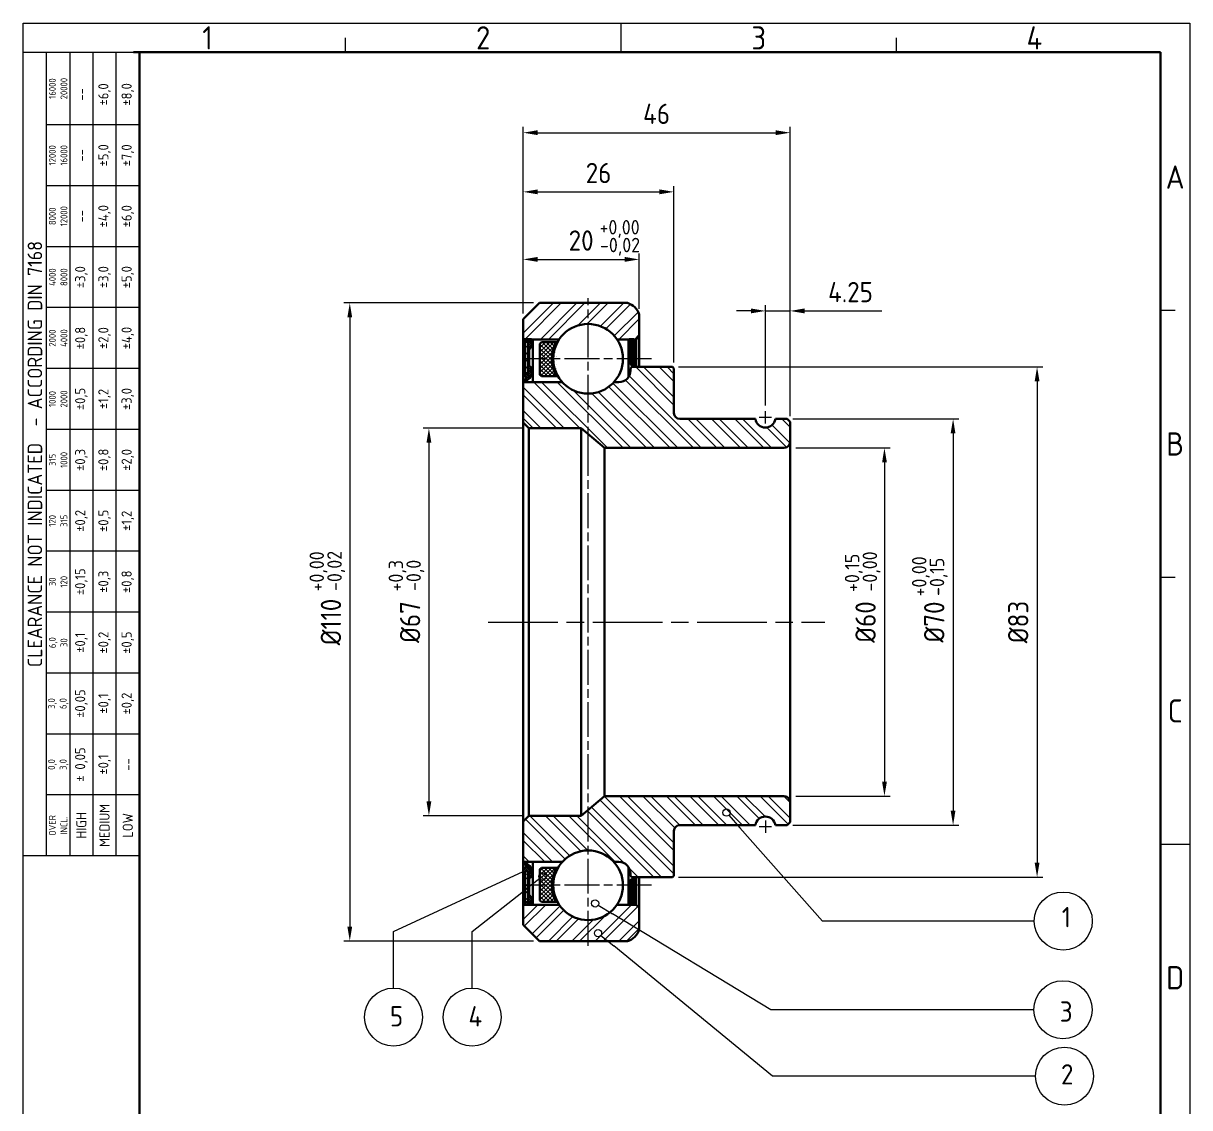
# Model space of a CAD drawing. Extents: x 0 to 201, y 0 to 281.
# Drawn here: x 0 to 201, y 94.1 to 281 of the extents above; entities that cross this region are included whole.
import ezdxf
from ezdxf.enums import TextEntityAlignment as Align

# ---------------------------------------------------------------- set-up
doc = ezdxf.new("R2010")
doc.units = 0
doc.linetypes.add('AM_ISO08W050', pattern=[18, 12, -1.5, 3, -1.5])
doc.linetypes.add('AM_ISO08W050x2', pattern=[9, 6, -0.75, 1.5, -0.75])
doc.layers.get('Defpoints').update_dxf_attribs({"linetype": 'CONTINUOUS'})
for name, color, linetype, lineweight in [('AM_0', 7, 'CONTINUOUS', 50), ('AM_4', 3, 'CONTINUOUS', 25), ('AM_5', 3, 'CONTINUOUS', 25), ('AM_7', 4, 'AM_ISO08W050', 25), ('AM_8', 1, 'CONTINUOUS', 25), ('AM_BOR', 7, 'CONTINUOUS', 50)]:
    doc.layers.add(name, color=color, linetype=linetype, lineweight=lineweight)
doc.styles.add('ACISOTS', font='isocp.shx', dxfattribs={"height": 1})
doc.styles.get("Standard").update_dxf_attribs({"font": 'ISOCP.SHX'})
doc.dimstyles.new('AM_ISO', dxfattribs={"dimtxt": 3.5, "dimasz": 2.5, "dimexe": 1, "dimexo": 1, "dimgap": 1.5, "dimtad": 1, "dimdsep": 46, "dimtxsty": 'Standard', "dimcen": 0, "dimclrd": 256, "dimclre": 256, "dimclrt": 2, "dimadec": 0, "dimazin": 2, "dimtp": 0.1, "dimtm": 0.1, "dimtfac": 0.71, "dimtdec": 3, "dimtmove": 0, "dimatfit": 3, "dimfxl": 1, "dimlwd": -1, "dimlwe": -1, "dimarcsym": 0})
pattern_1 = [(45, (48.425, 101.15631), (-0.11433917, 0.11433917), []), (135, (48.425, 101.15631), (-0.11433917, -0.11433917), [])]
pattern_2 = [(45, (48.425, 101.1563), (-0.3811306, 0.3811306), [])]
pattern_3 = [(45, (13.23053, 25.608), (-0.1785091, 0.1785091), []), (135, (13.23053, 25.608), (-0.1785091, -0.1785091), [])]
pattern_4 = [(45, (13.2305, 25.608), (-0.5950304, 0.5950304), [])]

# ---------------------------------------------------------------- blocks, each defined once
blk = doc.blocks.new('A4 ZTL')
at = {"layer": 'AM_0'}
for p, q in [((196, 276), (19, 276)), ((20, 276), (20, 5)), ((196, 5), (196, 276))]:
    blk.add_line(p, q, dxfattribs=at)
at = {"layer": 'AM_BOR', "color": 135, "lineweight": 25}
for p, q in [((0, 0), (0, 281)), ((0, 281), (201, 281)), ((103, 276), (103, 281)), ((201, 281), (201, 0)), ((55.5, 276), (55.5, 278.5)), ((150.5, 276), (150.5, 278.5)), ((4, 137.5), (4, 276)), ((8, 276), (8, 137.5)), ((12, 276), (12, 137.5)), ((16, 137.5), (16, 276)), ((20, 263.5), (4, 263.5)), ((20, 253), (4, 253)), ((20, 242.5), (4, 242.5)), ((20, 232), (4, 232)), ((198.5, 231.5), (196, 231.5)), ((20, 221.5), (4, 221.5)), ((20, 211), (4, 211)), ((20, 200.5), (4, 200.5)), ((20, 190), (4, 190)), ((198.5, 185.5), (196, 185.5)), ((20, 179.5), (4, 179.5)), ((20, 169), (4, 169)), ((20, 158.5), (4, 158.5)), ((20, 148), (4, 148)), ((196, 139.5), (201, 139.5))]:
    blk.add_line(p, q, dxfattribs=at)
blk.add_lwpolyline([(20, 276), (20, 137.5), (0, 137.5), (0, 276)], close=True, dxfattribs=at)
at = {"layer": 'AM_BOR', "color": 135, "lineweight": 25, "style": 'ACISOTS'}
for s, p in [('1', (31.75, 278.5)), ('2', (79.25, 278.5)), ('3', (126.75, 278.5)), ('4', (174.25, 278.5)), ('A', (198.5, 254.5)), ('B', (198.5, 208.5)), ('C', (198.5, 162.5)), ('D', (198.5, 116.5))]:
    blk.add_text(s, height=4, dxfattribs=at).set_placement(p, align=Align.MIDDLE)
at = {"layer": 'AM_BOR', "color": 135, "lineweight": 25, "attachment_point": 5, "rotation": 90}
for s, insert, char_height, width in [('16000\\P20000', (6, 269.75), 1.2, 12.5), ('--', (10, 268.75), 1.75, 10.5), ('±6,0', (14, 268.75), 1.75, 10.5), ('±8,0', (18, 268.75), 1.75, 10.5), ('12000\\P16000', (6, 258.25), 1.2, 10.5), ('±5,0', (14, 258.25), 1.75, 10.5), ('±7,0', (18, 258.25), 1.75, 10.5), ('--', (10, 258.25), 1.75, 10.5), ('8000\\P12000', (6, 247.75), 1.2, 10.5), ('±4,0', (14, 247.75), 1.75, 10.5), ('±6,0', (18, 247.75), 1.75, 10.5), ('--', (10, 247.75), 1.75, 10.5), ('{\\Fisocp.shx|c0;CLEARANCE NOT INDICATED  - ACCORDING DIN 7168}', (2, 206.75), 2.5, 138.5), ('4000\\P8000', (6, 237.25), 1.2, 10.5), ('±3,0', (10, 237.25), 1.75, 10.5), ('±3,0', (14, 237.25), 1.75, 10.5), ('±5,0', (18, 237.25), 1.75, 10.5), ('2000\\P4000', (6, 226.75), 1.2, 10.5), ('±0,8', (10, 226.75), 1.75, 10.5), ('±2,0', (14, 226.75), 1.75, 10.5), ('±4,0', (18, 226.75), 1.75, 10.5), ('1000\\P2000', (6, 216.25), 1.2, 10.5), ('±0,5', (10, 216.25), 1.75, 10.5), ('±1,2', (14, 216.25), 1.75, 10.5), ('±3,0', (18, 216.25), 1.75, 10.5), ('315\\P1000', (6, 205.75), 1.2, 10.5), ('±0,3', (10, 205.75), 1.75, 10.5), ('±0,8', (14, 205.75), 1.75, 10.5), ('±2,0', (18, 205.75), 1.75, 10.5), ('±0,2', (10, 195.25), 1.75, 10.5), ('±0,5', (14, 195.25), 1.75, 10.5), ('120\\P315', (6, 195.25), 1.2, 10.5), ('±1,2', (18, 195.25), 1.75, 10.5), ('30\\P120', (6, 184.75), 1.2, 10.5), ('±0,15', (10, 184.75), 1.75, 10.5), ('±0,3', (14, 184.75), 1.75, 10.5), ('±0,8', (18, 184.75), 1.75, 10.5), ('6,0\\P30', (6, 174.25), 1.2, 10.5), ('±0,1', (10, 174.25), 1.75, 10.5), ('±0,2', (14, 174.25), 1.75, 10.5), ('±0,5', (18, 174.25), 1.75, 10.5), ('±0,05', (10, 163.75), 1.75, 10.5), ('±0,1', (14, 163.75), 1.75, 10.5), ('±0,2', (18, 163.75), 1.75, 10.5), ('3,0\\P6,0', (6, 163.75), 1.2, 10.5), ('± 0,05', (10, 153.25), 1.75, 10.5), ('0,0\\P3,0', (6, 153.25), 1.2, 10.5), ('\\pt4.79529;±0,1', (14, 153.25), 1.75, 10.5), ('--', (18, 153.25), 1.75, 10.5), ('HIGH', (10, 142.75), 1.75, 10.5), ('MEDIUM', (14, 142.75), 1.75, 10.5), ('LOW', (18, 142.75), 1.75, 10.5), ('{\\Fisocp.shx|c0;OVER\\PINCL.}', (6, 142.75), 1.2, 10.5)]:
    blk.add_mtext(s, dxfattribs=dict(at, insert=insert, char_height=char_height, width=width))
blk = doc.blocks.new('*D33')
at = {"layer": 'AM_5', "transparency": 16777216}
for p, q in [((133.13, 207.81), (149.4, 207.81)), ((148.4, 205.31), (148.4, 150.31)), ((133.13, 147.81), (149.4, 147.81))]:
    blk.add_line(p, q, dxfattribs=at)
for points in [[(147.99, 205.31), (148.82, 205.31), (148.4, 207.81)], [(147.99, 150.31), (148.82, 150.31), (148.4, 147.81)]]:
    blk.add_solid(points, dxfattribs=at)
at = {"layer": 'Defpoints', "color": 0, "transparency": 16777216}
for p in [(132.13, 207.81), (132.13, 147.81), (148.4, 147.81)]:
    blk.add_point(p, dxfattribs=at)
at = {"layer": 'AM_5', "transparency": 16777216, "insert": (145.15, 177.81), "char_height": 3.5, "attachment_point": 5, "rotation": 90}
blk.add_mtext('%%C60', dxfattribs=at)
blk = doc.blocks.new('*D34')
at = {"layer": 'AM_5', "transparency": 16777216}
for p, q in [((132.63, 212.81), (161.23, 212.81)), ((160.23, 210.31), (160.23, 145.31)), ((132.63, 142.81), (161.23, 142.81))]:
    blk.add_line(p, q, dxfattribs=at)
for points in [[(159.81, 210.31), (160.64, 210.31), (160.23, 212.81)], [(159.81, 145.31), (160.64, 145.31), (160.23, 142.81)]]:
    blk.add_solid(points, dxfattribs=at)
at = {"layer": 'Defpoints', "color": 0, "transparency": 16777216}
for p in [(131.63, 212.81), (131.63, 142.81), (160.23, 142.81)]:
    blk.add_point(p, dxfattribs=at)
at = {"layer": 'AM_5', "transparency": 16777216, "insert": (156.98, 177.81), "char_height": 3.5, "attachment_point": 5, "rotation": 90}
blk.add_mtext('%%C70', dxfattribs=at)
blk = doc.blocks.new('*D35')
at = {"layer": 'AM_5', "transparency": 16777216}
for p, q in [((112.88, 221.78), (175.7, 221.78)), ((174.7, 219.28), (174.7, 136.33)), ((112.88, 133.83), (175.7, 133.83))]:
    blk.add_line(p, q, dxfattribs=at)
for points in [[(174.29, 219.28), (175.12, 219.28), (174.7, 221.78)], [(174.29, 136.33), (175.12, 136.33), (174.7, 133.83)]]:
    blk.add_solid(points, dxfattribs=at)
at = {"layer": 'Defpoints', "color": 0, "transparency": 16777216}
for p in [(111.88, 221.78), (111.88, 133.83), (174.7, 133.83)]:
    blk.add_point(p, dxfattribs=at)
at = {"layer": 'AM_5', "transparency": 16777216, "insert": (171.45, 177.81), "char_height": 3.5, "attachment_point": 5, "rotation": 90}
blk.add_mtext('%%C83', dxfattribs=at)
blk = doc.blocks.new('*D36')
at = {"layer": 'AM_4', "transparency": 16777216}
for p, q in [((125.38, 231.43), (122.88, 231.43)), ((127.88, 215.15), (127.88, 232.43)), ((127.88, 231.43), (132.13, 231.43)), ((132.13, 213.31), (132.13, 232.43)), ((134.63, 231.43), (147.97, 231.43))]:
    blk.add_line(p, q, dxfattribs=at)
for points in [[(125.38, 231.85), (125.38, 231.01), (127.88, 231.43)], [(134.63, 231.85), (134.63, 231.01), (132.13, 231.43)]]:
    blk.add_solid(points, dxfattribs=at)
at = {"layer": 'Defpoints', "color": 0, "transparency": 16777216}
for p in [(132.13, 231.43), (127.88, 214.15), (132.13, 212.31)]:
    blk.add_point(p, dxfattribs=at)
at = {"layer": 'AM_4', "transparency": 16777216, "insert": (142.55, 234.68), "char_height": 3.5, "attachment_point": 5}
blk.add_mtext('4.25', dxfattribs=at)
blk = doc.blocks.new('*D37')
at = {"layer": 'AM_4', "transparency": 16777216}
for p, q in [((86.13, 231.01), (86.13, 241.31)), ((106.13, 231.81), (106.13, 241.31)), ((88.63, 240.31), (103.63, 240.31))]:
    blk.add_line(p, q, dxfattribs=at)
for points in [[(88.63, 240.73), (88.63, 239.89), (86.13, 240.31)], [(103.63, 240.73), (103.63, 239.89), (106.13, 240.31)]]:
    blk.add_solid(points, dxfattribs=at)
at = {"layer": 'Defpoints', "color": 0, "transparency": 16777216}
for p in [(106.13, 240.31), (86.13, 230.01), (106.13, 230.81)]:
    blk.add_point(p, dxfattribs=at)
at = {"layer": 'AM_4', "transparency": 16777216, "insert": (96.13, 243.56), "char_height": 3.5, "attachment_point": 5}
blk.add_mtext('20', dxfattribs=at)
blk = doc.blocks.new('*D38')
at = {"layer": 'AM_4', "transparency": 16777216}
for p, q in [((86.13, 231.01), (86.13, 252.95)), ((88.63, 251.95), (109.63, 251.95)), ((112.13, 222.53), (112.13, 252.95))]:
    blk.add_line(p, q, dxfattribs=at)
for points in [[(88.63, 252.37), (88.63, 251.54), (86.13, 251.95)], [(109.63, 252.37), (109.63, 251.54), (112.13, 251.95)]]:
    blk.add_solid(points, dxfattribs=at)
at = {"layer": 'Defpoints', "color": 0, "transparency": 16777216}
for p in [(112.13, 251.95), (86.13, 230.01), (112.13, 221.53)]:
    blk.add_point(p, dxfattribs=at)
at = {"layer": 'AM_4', "transparency": 16777216, "insert": (99.13, 255.2), "char_height": 3.5, "attachment_point": 5}
blk.add_mtext('26', dxfattribs=at)
blk = doc.blocks.new('*D39')
at = {"layer": 'AM_4', "transparency": 16777216}
for p, q in [((86.13, 231.01), (86.13, 263.15)), ((88.63, 262.15), (129.63, 262.15)), ((132.13, 218.21), (132.13, 263.15))]:
    blk.add_line(p, q, dxfattribs=at)
for points in [[(88.63, 262.57), (88.63, 261.73), (86.13, 262.15)], [(129.63, 262.57), (129.63, 261.73), (132.13, 262.15)]]:
    blk.add_solid(points, dxfattribs=at)
at = {"layer": 'Defpoints', "color": 0, "transparency": 16777216}
for p in [(132.13, 262.15), (86.13, 230.01), (132.13, 217.21)]:
    blk.add_point(p, dxfattribs=at)
at = {"layer": 'AM_4', "transparency": 16777216, "insert": (109.13, 265.4), "char_height": 3.5, "attachment_point": 5}
blk.add_mtext('46', dxfattribs=at)
blk = doc.blocks.new('*D40')
at = {"layer": 'AM_4', "transparency": 16777216}
for p, q in [((86.13, 211.21), (68.9, 211.21)), ((69.9, 208.71), (69.9, 146.91)), ((86.13, 144.41), (68.9, 144.41))]:
    blk.add_line(p, q, dxfattribs=at)
for points in [[(69.48, 208.71), (70.31, 208.71), (69.9, 211.21)], [(69.48, 146.91), (70.31, 146.91), (69.9, 144.41)]]:
    blk.add_solid(points, dxfattribs=at)
at = {"layer": 'Defpoints', "color": 0, "transparency": 16777216}
for p in [(87.13, 211.21), (69.9, 144.41), (87.13, 144.41)]:
    blk.add_point(p, dxfattribs=at)
at = {"layer": 'AM_4', "transparency": 16777216, "insert": (66.65, 177.81), "char_height": 3.5, "attachment_point": 5, "rotation": 90}
blk.add_mtext('%%c67', dxfattribs=at)
blk = doc.blocks.new('*D41')
at = {"layer": 'AM_4', "transparency": 16777216}
for p, q in [((87.93, 232.81), (55.26, 232.81)), ((56.26, 230.31), (56.26, 125.31)), ((87.93, 122.81), (55.26, 122.81))]:
    blk.add_line(p, q, dxfattribs=at)
for points in [[(55.84, 230.31), (56.67, 230.31), (56.26, 232.81)], [(55.84, 125.31), (56.67, 125.31), (56.26, 122.81)]]:
    blk.add_solid(points, dxfattribs=at)
at = {"layer": 'Defpoints', "color": 0, "transparency": 16777216}
for p in [(88.93, 232.81), (56.26, 122.81), (88.93, 122.81)]:
    blk.add_point(p, dxfattribs=at)
at = {"layer": 'AM_4', "transparency": 16777216, "insert": (53.01, 177.81), "char_height": 3.5, "attachment_point": 5, "rotation": 90}
blk.add_mtext('%%c110', dxfattribs=at)

msp = doc.modelspace()

# ---------------------------------------------------------------- hatches: boundary and pattern name
at = {"layer": 'AM_4'}
h = msp.add_hatch(dxfattribs=at)
h.set_pattern_fill('ANSI32', color=1, scale=0.3)
h.paths.add_polyline_path([(97.328, 232.806), (88.928, 232.806), (86.128, 230.006), (86.128, 227.031), (86.628, 226.531), (92.351, 226.531, -0.2495825), (97.328, 229.18)])
h.paths.add_polyline_path([(97.328, 126.431, -0.2495825), (92.351, 129.081), (86.628, 129.081), (86.128, 128.581), (86.128, 125.606), (88.928, 122.806), (97.328, 122.806)])
h.paths.add_polyline_path([(106.128, 128.581), (105.628, 129.081), (102.305, 129.081, -0.2495825), (97.328, 126.431), (97.328, 122.806), (104.128, 122.806, 0.2504917), (106.128, 124.806)])
h.paths.add_polyline_path([(99.662, 124.189, -1), (98.412, 124.189, -1)], flags=16)
h.paths.add_polyline_path([(106.128, 230.806, 0.2504917), (104.128, 232.806), (97.328, 232.806), (97.328, 229.18, -0.2495825), (102.305, 226.531), (105.628, 226.531), (106.128, 227.031)])
h = msp.add_hatch(dxfattribs=at)
h.set_pattern_fill('ANSI32', color=1, scale=0.3, angle=90)
h.paths.add_polyline_path([(112.128, 221.531), (111.878, 221.781), (104.878, 221.781), (104.628, 221.531), (104.628, 221.156, -0.4142136), (102.628, 219.156), (101.778, 219.156, -0.2119801), (97.328, 217.18), (97.328, 210.186), (100.128, 207.806), (131.128, 207.806, 0.4142136), (132.128, 208.806), (132.128, 212.306), (131.628, 212.806), (129.607, 212.806, -0.8555459), (126.149, 212.806), (113.128, 212.806, -0.4142136), (112.128, 213.806)])
h.paths.add_polyline_path([(97.328, 217.18, -0.2119801), (92.878, 219.156), (86.628, 219.156), (86.128, 218.656), (86.128, 212.206), (87.128, 211.206), (96.128, 211.206), (97.328, 210.186)])
h.paths.add_polyline_path([(97.328, 145.426), (96.128, 144.406), (87.128, 144.406), (86.128, 143.406), (86.128, 143.251), (86.128, 136.956), (86.628, 136.456), (92.878, 136.456, -0.2119801), (97.328, 138.431)])
h.paths.add_polyline_path([(113.128, 142.806), (126.149, 142.806, -0.8555459), (129.607, 142.806), (131.628, 142.806), (132.128, 143.306), (132.128, 146.806, 0.4142136), (131.128, 147.806), (100.128, 147.806), (97.328, 145.426), (97.328, 138.431, -0.2119801), (101.778, 136.456), (102.628, 136.456, -0.4142136), (104.628, 134.456), (104.628, 134.081), (104.878, 133.831), (111.878, 133.831), (112.128, 134.081), (112.128, 141.806, -0.4142136)])
at = {"layer": 'AM_8'}
h = msp.add_hatch(dxfattribs=at)
h.set_pattern_fill('_U', color=256, scale=0.25245, angle=45, style=0, double=1, pattern_type=0)
h.set_pattern_definition(pattern_3)
edge = h.paths.add_edge_path()
edge.add_line((87.811, 226.243), (87.811, 226.326))
edge.add_arc((87.601, 226.326), 0.21, 0, 90)
edge.add_line((87.601, 226.536), (86.338, 226.536))
edge.add_line((86.338, 226.536), (86.128, 226.326))
edge.add_line((86.128, 226.326), (86.128, 220.363))
edge.add_line((86.128, 220.363), (86.455, 220.363))
edge.add_line((86.455, 220.363), (86.648, 219.773))
edge.add_line((86.648, 219.773), (86.217, 219.388))
edge.add_line((86.217, 219.388), (86.446, 219.131))
edge.add_line((86.446, 219.131), (87.254, 219.854))
edge.add_line((87.254, 219.854), (87.811, 220.792))
edge.add_line((87.811, 220.792), (87.811, 221.533))
edge.add_line((87.811, 221.533), (87.149, 221.988))
edge.add_line((87.149, 221.988), (87.149, 224.797))
edge.add_line((87.149, 224.797), (87.811, 225.548))
edge.add_line((87.811, 225.548), (87.811, 226.14))
edge.add_line((87.811, 226.14), (87.373, 226.243))
edge.add_line((87.373, 226.243), (87.811, 226.243))
h.paths.add_polyline_path([(86.463, 220.707), (86.463, 226.107), (87.021, 226.107), (87.021, 220.707)], flags=16)
h = msp.add_hatch(dxfattribs=at)
h.set_pattern_fill('_U', color=256, scale=0.8415, angle=45, style=0, pattern_type=0)
h.set_pattern_definition(pattern_4)
h.paths.add_polyline_path([(87.021, 220.707), (87.021, 226.107), (86.463, 226.107), (86.463, 220.707)])
h = msp.add_hatch(dxfattribs=at)
h.set_pattern_fill('_U', color=256, scale=0.5, angle=45, style=0, double=1, pattern_type=0)
h.set_pattern_definition([(45, (-0.1, 9.3434), (-0.3535534, 0.3535534), []), (135, (-0.1, 9.3434), (-0.3535534, -0.3535534), [])])
edge = h.paths.add_edge_path()
edge.add_line((89.028, 225.781), (89.028, 220.406))
edge.add_line((89.028, 220.406), (89.278, 220.156))
edge.add_line((89.278, 220.156), (91.859, 220.156))
edge.add_arc((97.328, 223.18), 6.25, 152.86671, 208.94291, ccw=False)
edge.add_line((91.766, 226.031), (89.278, 226.031))
edge.add_line((89.278, 226.031), (89.028, 225.781))
h = msp.add_hatch(dxfattribs=at)
h.set_pattern_fill('_U', color=256, scale=0.1617, angle=45, style=0, double=1, pattern_type=0)
h.set_pattern_definition(pattern_1)
edge = h.paths.add_edge_path()
edge.add_line((105.369, 226.423), (105.234, 226.558))
edge.add_line((105.234, 226.558), (104.426, 226.558))
edge.add_arc((104.426, 226.423), 0.135, 90, 180)
edge.add_line((104.291, 226.423), (104.291, 226.37))
edge.add_line((104.291, 226.37), (104.571, 226.37))
edge.add_line((104.571, 226.37), (104.291, 226.304))
edge.add_line((104.291, 226.304), (104.291, 225.925))
edge.add_line((104.291, 225.925), (104.715, 225.443))
edge.add_line((104.715, 225.443), (104.715, 223.645))
edge.add_line((104.715, 223.645), (104.291, 223.353))
edge.add_line((104.291, 223.353), (104.291, 222.878))
edge.add_line((104.291, 222.878), (104.648, 222.277))
edge.add_line((104.648, 222.277), (105.165, 221.815))
edge.add_line((105.165, 221.815), (105.312, 221.979))
edge.add_line((105.312, 221.979), (105.036, 222.226))
edge.add_line((105.036, 222.226), (105.159, 222.604))
edge.add_line((105.159, 222.604), (105.369, 222.604))
edge.add_line((105.369, 222.604), (105.369, 226.423))
h.paths.add_polyline_path([(105.154, 226.283), (105.154, 222.824), (104.797, 222.824), (104.797, 226.283)], flags=16)
h = msp.add_hatch(dxfattribs=at)
h.set_pattern_fill('_U', color=256, scale=0.539, angle=45, style=0, pattern_type=0)
h.set_pattern_definition(pattern_2)
h.paths.add_polyline_path([(104.797, 226.283), (104.797, 222.824), (105.154, 222.824), (105.154, 226.283)])
h = msp.add_hatch(dxfattribs=at)
h.set_pattern_fill('_U', color=256, scale=0.25245, angle=45, style=0, double=1, pattern_type=0)
h.set_pattern_definition(pattern_3)
edge = h.paths.add_edge_path()
edge.add_line((87.811, 129.369), (87.811, 129.286))
edge.add_arc((87.601, 129.286), 0.21, 270, 360, ccw=False)
edge.add_line((87.601, 129.075), (86.338, 129.075))
edge.add_line((86.338, 129.075), (86.128, 129.286))
edge.add_line((86.128, 129.286), (86.128, 135.249))
edge.add_line((86.128, 135.249), (86.455, 135.249))
edge.add_line((86.455, 135.249), (86.648, 135.838))
edge.add_line((86.648, 135.838), (86.217, 136.224))
edge.add_line((86.217, 136.224), (86.446, 136.481))
edge.add_line((86.446, 136.481), (87.254, 135.758))
edge.add_line((87.254, 135.758), (87.811, 134.82))
edge.add_line((87.811, 134.82), (87.811, 134.079))
edge.add_line((87.811, 134.079), (87.149, 133.623))
edge.add_line((87.149, 133.623), (87.149, 130.815))
edge.add_line((87.149, 130.815), (87.811, 130.064))
edge.add_line((87.811, 130.064), (87.811, 129.472))
edge.add_line((87.811, 129.472), (87.373, 129.369))
edge.add_line((87.373, 129.369), (87.811, 129.369))
h.paths.add_polyline_path([(86.463, 134.905), (86.463, 129.505), (87.021, 129.505), (87.021, 134.905)], flags=16)
h = msp.add_hatch(dxfattribs=at)
h.set_pattern_fill('_U', color=256, scale=0.8415, angle=45, style=0, pattern_type=0)
h.set_pattern_definition(pattern_4)
h.paths.add_polyline_path([(87.021, 134.905), (87.021, 129.505), (86.463, 129.505), (86.463, 134.905)])
h = msp.add_hatch(dxfattribs=at)
h.set_pattern_fill('_U', color=256, scale=0.5, angle=45, style=0, double=1, pattern_type=0)
h.set_pattern_definition([(315, (-0.1, 346.2684), (-0.3535534, -0.3535534), []), (225, (-0.1, 346.2684), (-0.3535534, 0.3535534), [])])
edge = h.paths.add_edge_path()
edge.add_line((89.028, 129.831), (89.028, 135.206))
edge.add_line((89.028, 135.206), (89.278, 135.456))
edge.add_line((89.278, 135.456), (91.859, 135.456))
edge.add_arc((97.328, 132.431), 6.25, 151.05709, 207.13329)
edge.add_line((91.766, 129.581), (89.278, 129.581))
edge.add_line((89.278, 129.581), (89.028, 129.831))
h = msp.add_hatch(dxfattribs=at)
h.set_pattern_fill('_U', color=256, scale=0.1617, angle=45, style=0, double=1, pattern_type=0)
h.set_pattern_definition(pattern_1)
edge = h.paths.add_edge_path()
edge.add_line((105.369, 129.189), (105.234, 129.054))
edge.add_line((105.234, 129.054), (104.426, 129.054))
edge.add_arc((104.426, 129.189), 0.135, 180, 270, ccw=False)
edge.add_line((104.291, 129.189), (104.291, 129.242))
edge.add_line((104.291, 129.242), (104.571, 129.242))
edge.add_line((104.571, 129.242), (104.291, 129.308))
edge.add_line((104.291, 129.308), (104.291, 129.687))
edge.add_line((104.291, 129.687), (104.715, 130.168))
edge.add_line((104.715, 130.168), (104.715, 131.967))
edge.add_line((104.715, 131.967), (104.291, 132.259))
edge.add_line((104.291, 132.259), (104.291, 132.733))
edge.add_line((104.291, 132.733), (104.648, 133.334))
edge.add_line((104.648, 133.334), (105.165, 133.797))
edge.add_line((105.165, 133.797), (105.312, 133.633))
edge.add_line((105.312, 133.633), (105.036, 133.386))
edge.add_line((105.036, 133.386), (105.159, 133.008))
edge.add_line((105.159, 133.008), (105.369, 133.008))
edge.add_line((105.369, 133.008), (105.369, 129.189))
h.paths.add_polyline_path([(105.154, 129.329), (105.154, 132.788), (104.797, 132.788), (104.797, 129.329)], flags=16)
h = msp.add_hatch(dxfattribs=at)
h.set_pattern_fill('_U', color=256, scale=0.539, angle=45, style=0, pattern_type=0)
h.set_pattern_definition(pattern_2)
h.paths.add_polyline_path([(104.797, 129.329), (104.797, 132.788), (105.154, 132.788), (105.154, 129.329)])

# ---------------------------------------------------------------- linework, layer by layer
at = {"layer": 'AM_0'}
for p, q in [((86.128, 230.006), (88.928, 232.806)), ((104.128, 232.806), (88.928, 232.806)), ((86.128, 230.006), (86.128, 227.031)), ((106.128, 227.031), (106.128, 230.806)), ((86.128, 227.031), (86.128, 218.656)), ((86.338, 226.536), (86.128, 226.326)), ((86.128, 226.531), (92.351, 226.531)), ((86.128, 226.326), (86.128, 220.363)), ((86.338, 226.536), (87.601, 226.536)), ((87.149, 224.797), (87.811, 225.548)), ((87.811, 226.14), (87.373, 226.243)), ((87.373, 226.243), (87.811, 226.243)), ((87.811, 226.326), (87.811, 225.358)), ((87.811, 226.326), (87.811, 226.326)), ((87.811, 225.548), (87.811, 219.156)), ((89.278, 226.031), (89.028, 225.781)), ((89.028, 225.781), (89.028, 220.406)), ((89.278, 226.031), (92.048, 226.031)), ((102.305, 226.531), (105.628, 226.531)), ((104.291, 226.423), (104.291, 226.423)), ((104.291, 226.423), (104.291, 225.803)), ((104.571, 226.37), (104.291, 226.37)), ((104.291, 226.304), (104.571, 226.37)), ((104.291, 225.925), (104.291, 220.045)), ((104.715, 225.443), (104.291, 225.925)), ((105.234, 226.558), (104.426, 226.558)), ((104.715, 223.645), (104.715, 225.443)), ((105.234, 226.558), (105.369, 226.423)), ((105.52, 226.423), (105.358, 226.423)), ((105.369, 226.423), (105.369, 222.604)), ((105.628, 226.531), (105.52, 226.423)), ((105.52, 226.423), (105.52, 221.869)), ((105.628, 226.531), (106.128, 227.031)), ((105.628, 226.531), (105.628, 221.781)), ((105.628, 226.531), (105.628, 221.869)), ((106.128, 227.031), (106.128, 221.781)), ((87.149, 221.988), (87.149, 224.797)), ((104.291, 223.353), (104.715, 223.645)), ((104.291, 222.878), (104.291, 223.353)), ((87.811, 221.533), (87.149, 221.988)), ((87.811, 220.792), (87.811, 221.533)), ((104.648, 222.277), (104.291, 222.878)), ((104.878, 221.781), (104.628, 221.531)), ((104.628, 221.531), (104.628, 221.156)), ((105.165, 221.815), (104.648, 222.277)), ((111.878, 221.781), (104.878, 221.781)), ((105.159, 222.604), (105.036, 222.226)), ((105.036, 222.226), (105.312, 221.979)), ((105.369, 222.604), (105.159, 222.604)), ((105.312, 221.979), (105.165, 221.815)), ((105.312, 221.979), (105.312, 221.83)), ((105.369, 222.604), (105.369, 221.83)), ((112.128, 221.531), (111.878, 221.781)), ((112.128, 213.806), (112.128, 221.531)), ((86.128, 220.363), (86.455, 220.363)), ((86.128, 220.363), (86.128, 219.156)), ((86.128, 219.156), (92.878, 219.156)), ((86.648, 219.773), (86.217, 219.388)), ((86.217, 219.388), (86.446, 219.131)), ((86.217, 219.388), (86.217, 219.156)), ((86.446, 219.131), (87.254, 219.854)), ((86.455, 220.363), (86.648, 219.773)), ((87.254, 219.854), (87.811, 220.792)), ((89.028, 220.406), (89.278, 220.156)), ((89.278, 220.156), (92.146, 220.156)), ((101.778, 219.156), (102.628, 219.156)), ((86.128, 218.656), (86.128, 212.361)), ((86.128, 212.361), (86.128, 143.251)), ((87.128, 211.206), (86.128, 212.206)), ((87.128, 211.206), (96.128, 211.206)), ((87.128, 144.406), (87.128, 211.206)), ((100.128, 207.806), (96.128, 211.206)), ((96.128, 211.206), (96.128, 144.406)), ((126.149, 212.806), (113.128, 212.806)), ((131.628, 212.806), (129.607, 212.806)), ((132.128, 212.306), (131.628, 212.806)), ((132.128, 208.806), (132.128, 212.306)), ((100.128, 207.806), (131.128, 207.806)), ((100.128, 207.806), (100.128, 147.806)), ((132.128, 143.306), (132.128, 208.806)), ((100.128, 147.806), (96.128, 144.406)), ((100.128, 147.806), (131.128, 147.806)), ((87.128, 144.406), (86.128, 143.406)), ((86.128, 136.956), (86.128, 143.251)), ((87.128, 144.406), (96.128, 144.406)), ((126.149, 142.806), (113.128, 142.806)), ((131.628, 142.806), (129.607, 142.806)), ((132.128, 143.306), (131.628, 142.806)), ((112.128, 141.806), (112.128, 134.081)), ((86.128, 128.581), (86.128, 136.956)), ((86.128, 136.456), (92.878, 136.456)), ((86.128, 135.249), (86.128, 136.456)), ((86.128, 129.286), (86.128, 135.249)), ((86.128, 135.249), (86.455, 135.249)), ((86.217, 136.224), (86.446, 136.481)), ((86.217, 136.224), (86.217, 136.456)), ((86.648, 135.838), (86.217, 136.224)), ((86.446, 136.481), (87.254, 135.758)), ((86.455, 135.249), (86.648, 135.838)), ((87.254, 135.758), (87.811, 134.82)), ((87.811, 130.064), (87.811, 136.456)), ((87.811, 134.82), (87.811, 134.079)), ((89.028, 135.206), (89.278, 135.456)), ((89.028, 129.831), (89.028, 135.206)), ((89.278, 135.456), (92.146, 135.456)), ((101.778, 136.456), (102.628, 136.456)), ((104.291, 129.687), (104.291, 135.567)), ((87.811, 134.079), (87.149, 133.623)), ((87.149, 133.623), (87.149, 130.815)), ((104.648, 133.334), (104.291, 132.733)), ((104.291, 132.733), (104.291, 132.259)), ((104.628, 134.081), (104.628, 134.456)), ((104.628, 134.081), (104.628, 134.456)), ((104.878, 133.831), (104.628, 134.081)), ((104.878, 133.831), (104.628, 134.081)), ((105.165, 133.797), (104.648, 133.334)), ((111.878, 133.831), (104.878, 133.831)), ((105.036, 133.386), (105.312, 133.633)), ((105.159, 133.008), (105.036, 133.386)), ((105.369, 133.008), (105.159, 133.008)), ((105.312, 133.633), (105.165, 133.797)), ((105.312, 133.633), (105.312, 133.781)), ((105.369, 133.008), (105.369, 133.781)), ((105.369, 129.189), (105.369, 133.008)), ((105.52, 129.189), (105.52, 133.743)), ((105.628, 129.081), (105.628, 133.831)), ((106.128, 128.581), (106.128, 133.831)), ((112.128, 134.081), (111.878, 133.831)), ((87.149, 130.815), (87.811, 130.064)), ((104.291, 132.259), (104.715, 131.967)), ((104.715, 131.967), (104.715, 130.168)), ((86.338, 129.075), (86.128, 129.286)), ((86.128, 129.081), (92.351, 129.081)), ((86.338, 129.075), (87.601, 129.075)), ((87.811, 129.472), (87.373, 129.369)), ((87.373, 129.369), (87.811, 129.369)), ((87.811, 129.286), (87.811, 130.253)), ((87.811, 129.286), (87.811, 129.286)), ((89.278, 129.581), (89.028, 129.831)), ((89.278, 129.581), (92.048, 129.581)), ((102.305, 129.081), (105.628, 129.081)), ((104.715, 130.168), (104.291, 129.687)), ((104.291, 129.189), (104.291, 129.809)), ((104.291, 129.308), (104.571, 129.242)), ((104.571, 129.242), (104.291, 129.242)), ((104.291, 129.189), (104.291, 129.189)), ((105.234, 129.054), (104.426, 129.054)), ((105.234, 129.054), (105.369, 129.189)), ((105.52, 129.189), (105.358, 129.189)), ((105.628, 129.081), (106.128, 128.581)), ((86.128, 125.606), (86.128, 128.581)), ((106.128, 128.581), (106.128, 124.806)), ((86.128, 125.606), (88.928, 122.806)), ((104.128, 122.806), (88.928, 122.806))]:
    msp.add_line(p, q, dxfattribs=at)
for points in [[(86.463, 220.707), (87.021, 220.707), (87.021, 226.107), (86.463, 226.107)], [(105.154, 222.824), (104.797, 222.824), (104.797, 226.283), (105.154, 226.283)], [(86.463, 134.905), (87.021, 134.905), (87.021, 129.505), (86.463, 129.505)], [(105.154, 132.788), (104.797, 132.788), (104.797, 129.329), (105.154, 129.329)]]:
    msp.add_lwpolyline(points, close=True, dxfattribs=at)
for centre in [(97.328, 223.18), (97.328, 132.431)]:
    msp.add_circle(centre, 6, dxfattribs=at)
for centre, radius, start, end in [((103.257, 229.935), 3, 16.87449, 73.12551), ((87.601, 226.326), 0.21, 0, 90), ((97.328, 223.18), 6.25, 152.86671, 208.94291), ((104.426, 226.423), 0.135, 90, 180), ((102.628, 221.156), 2, 270, 0), ((113.128, 213.806), 1, 180, 270), ((127.878, 213.077), 1.75, 188.90299, 351.09701), ((131.128, 208.806), 1, 270, 0), ((131.128, 146.806), 1, 0, 90), ((113.128, 141.806), 1, 90, 180), ((127.878, 142.535), 1.75, 8.90299, 171.09701), ((97.328, 132.431), 6.25, 151.05709, 207.13329), ((102.628, 134.456), 2, 0, 90), ((87.601, 129.286), 0.21, 270, 0), ((104.426, 129.189), 0.135, 180, 270), ((103.257, 125.677), 3, 286.87449, 343.12551)]:
    msp.add_arc(centre, radius, start, end, dxfattribs=at)
at = {"layer": 'AM_4'}
msp.add_line((63.799, 124.446, 38.095), (86.128, 134.789), dxfattribs=at)
at = {"layer": 'AM_5', "extrusion": (0.749037, 0.662528, 0), "elevation": 186.812}
for points in [[(27.667, 0), (24.792, 0)], [(3.339, 0), (24.792, 0)]]:
    msp.add_lwpolyline(points, dxfattribs=at)
at = {"layer": 'AM_5', "extrusion": (0.6165, -0.787355, 0), "elevation": -50.304}
for points in [[(152.425, 38.095), (149.55, 38.095)], [(137.613, 38.095), (149.55, 38.095)]]:
    msp.add_lwpolyline(points, dxfattribs=at)
at = {"layer": 'AM_5', "extrusion": (-0.51739, -0.85575, 0), "elevation": -161.64}
for points in [[(18.039, 0), (20.914, 0)], [(52.83, 0), (20.914, 0)]]:
    msp.add_lwpolyline(points, dxfattribs=at)
at = {"layer": 'AM_5', "extrusion": (0, 1, 0)}
for points, elevation in [([(-174.213, 0), (-137.717, 0)], 126.27), ([(-174.168, 0), (-128.84, 0)], 110.989), ([(-174.429, 0), (-129.1, 0)], 99.536)]:
    msp.add_lwpolyline(points, dxfattribs=dict(at, elevation=elevation))
at = {"layer": 'AM_5', "extrusion": (1, 0, 0)}
for elevation in [63.799, 77.338]:
    msp.add_lwpolyline([(114.718, 38.095), (124.446, 38.095)], dxfattribs=dict(at, elevation=elevation))
at = {"layer": 'AM_5', "extrusion": (-0.634108, -0.773244, 0), "elevation": -158.828}
for points in [[(-1.545, 0), (1.33, 0)], [(36.709, 0), (1.33, 0)]]:
    msp.add_lwpolyline(points, dxfattribs=at)
at = {"layer": 'AM_5'}
for centre, radius in [((121.185, 144.96), 0.625), ((86.742, 134.905), 0.625), ((89.492, 133.963, 38.095), 0.625), ((179.213, 126.27), 5), ((98.533, 129.313), 0.625), ((99.037, 124.189), 0.625), ((63.799, 109.718, 38.095), 5), ((77.338, 109.718, 38.095), 5), ((179.168, 110.989), 5), ((179.429, 99.536), 5)]:
    msp.add_circle(centre, radius, dxfattribs=at)
at = {"layer": 'AM_7', "linetype": 'AM_ISO08W050x2'}
for p, q in [((97.328, 205.426), (97.328, 233.607)), ((108.282, 223.18), (86.374, 223.18)), ((128.953, 213.077), (126.803, 213.077)), ((127.878, 212.002), (127.878, 214.152)), ((97.328, 122.005), (97.328, 205.426)), ((127.878, 143.61), (127.878, 141.46)), ((128.953, 142.535), (126.803, 142.535)), ((108.282, 132.431), (86.374, 132.431))]:
    msp.add_line(p, q, dxfattribs=at)
at = {"layer": 'AM_7'}
msp.add_line((80.132, 177.806), (138.124, 177.806), dxfattribs=at)

# ---------------------------------------------------------------- block references
at = {"layer": 'AM_0', "lineweight": 0}
msp.add_blockref('A4 ZTL', (0, 0), dxfattribs=at)

# ---------------------------------------------------------------- texts
at = {"layer": 'AM_4', "char_height": 2.5, "attachment_point": 1}
for s, insert in [('+0,00', (99.305, 247.102)), ('-0,02', (99.381, 244.036))]:
    msp.add_mtext_dynamic_manual_height_columns(s, width=11.35327, gutter_width=17.5, heights=[0], dxfattribs=dict(at, insert=insert))
at = {"layer": 'AM_4', "char_height": 2.5, "attachment_point": 1, "rotation": 90}
for s, insert in [('+0,00', (49.315, 183.084)), ('-0,02', (52.382, 183.161)), ('+0,15', (141.574, 182.993)), ('-0,00', (144.641, 183.07)), ('+0,00', (153.14, 182.222)), ('+0,3', (62.943, 183.084)), ('-0,0', (66.01, 183.161)), ('-0,15', (156.206, 182.299))]:
    msp.add_mtext_dynamic_manual_height_columns(s, width=11.35327, gutter_width=17.5, heights=[0], dxfattribs=dict(at, insert=insert))
at = {"layer": 'AM_5', "char_height": 3.5, "attachment_point": 1}
for s, insert, width in [('1', (178.963, 128.694), 1.875), ('5', (63.174, 111.599, 38.095), 2.625), ('4', (76.713, 111.599, 38.095), 2.625), ('3', (178.616, 112.42), 2.375), ('2', (178.822, 101.599), 2.43848)]:
    msp.add_mtext(s, dxfattribs=dict(at, insert=insert, width=width))

# ---------------------------------------------------------------- dimensions: what is measured, and where the dimension line sits
at = {"layer": 'AM_4'}
for base, p1, p2, picture, middle in [((132.128, 262.151), (86.128, 230.006), (132.128, 217.206), '*D39', (109.128, 265.401)), ((112.128, 251.954), (86.128, 230.006), (112.128, 221.531), '*D38', (99.128, 255.204)), ((106.128, 240.309), (86.128, 230.006), (106.128, 230.806), '*D37', (96.128, 243.56)), ((132.128, 231.43), (127.878, 214.152), (132.128, 212.306), '*D36', (142.55, 234.68))]:
    dim = msp.add_linear_dim(base=base, p1=p1, p2=p2, dimstyle='AM_ISO', override={"dimclrt": 256, "dimadec": 2, "dimtp": 0, "dimtm": 0.12, "dimtdec": 2}, dxfattribs=at)
    dim.commit()
    dim.dimension.update_dxf_attribs({"geometry": picture, "text_midpoint": middle})
for base, p1, p2, text, picture, middle in [((56.257, 122.806), (88.928, 232.806), (88.928, 122.806), '%%c110', '*D41', (53.007, 177.806)), ((69.897, 144.406), (87.128, 211.206), (87.128, 144.406), '%%c67', '*D40', (66.647, 177.806))]:
    dim = msp.add_linear_dim(base=base, p1=p1, p2=p2, angle=90, text=text, dimstyle='AM_ISO', override={"dimclrt": 256, "dimadec": 2, "dimtp": 0, "dimtm": 0.12, "dimtdec": 2}, dxfattribs=at)
    dim.commit()
    dim.dimension.update_dxf_attribs({"geometry": picture, "text_midpoint": middle})
at = {"layer": 'AM_5'}
for base, p1, p2, text, picture, middle in [((174.703, 133.831), (111.878, 221.781), (111.878, 133.831), '%%C83', '*D35', (171.453, 177.806)), ((160.228, 142.806), (131.628, 212.806), (131.628, 142.806), '%%C70', '*D34', (156.978, 177.806)), ((148.402, 147.806), (132.128, 207.806), (132.128, 147.806), '%%C60', '*D33', (145.152, 177.806))]:
    dim = msp.add_linear_dim(base=base, p1=p1, p2=p2, angle=90, text=text, dimstyle='AM_ISO', override={"dimclrt": 256, "dimadec": 2, "dimtp": 0, "dimtm": 0.12, "dimtdec": 2}, dxfattribs=at)
    dim.commit()
    dim.dimension.update_dxf_attribs({"geometry": picture, "text_midpoint": middle})

doc.saveas('drawing.dxf')
